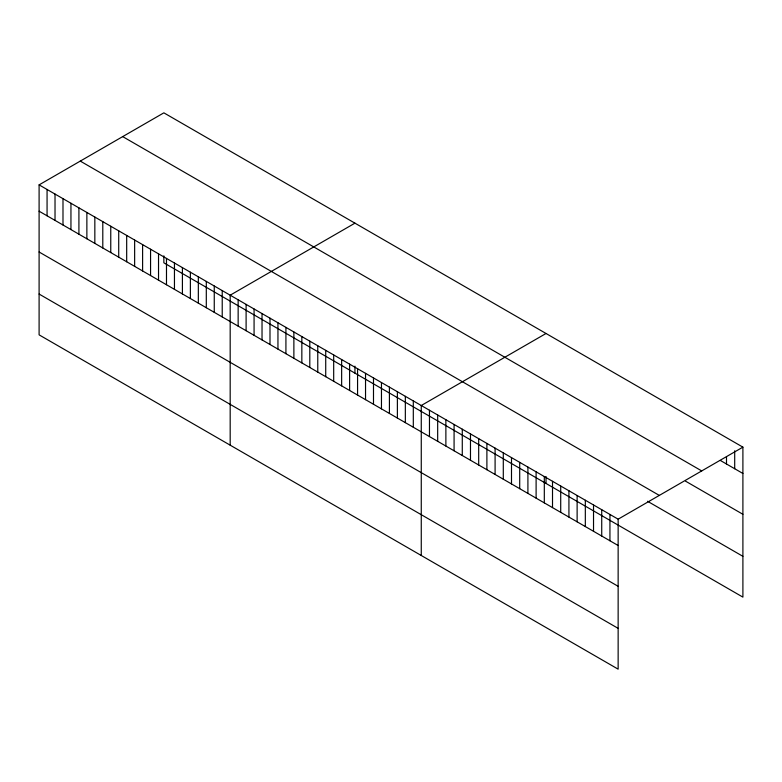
<?xml version="1.0" encoding="UTF-8"?>
<svg xmlns="http://www.w3.org/2000/svg" width="782" height="782" viewBox="0 0 782 782"><rect width="100%" height="100%" fill="white"/><g stroke="black" fill="none" stroke-linecap="round" stroke-linejoin="round"><path stroke-width="1.17" d="M39.1 184.875L618.142 519.18L618.142 669.157L39.1 334.852L39.1 184.875L163.858 112.843L742.9 447.148L742.9 597.125L163.858 262.82L163.858 255.831M354.94 223.163L230.182 295.195L230.182 445.173M546.022 333.484L421.263 405.516L421.263 555.494M618.142 519.18L742.9 447.148M720.339 460.451L742.9 473.472M122.686 136.606L701.728 470.92M685.482 481.125L742.9 514.282M80.272 161.102L659.314 495.407M647.535 501.272L742.9 556.325M39.1 211.199L618.142 545.504M39.1 252L618.142 586.304M39.1 294.052L618.142 628.357M734.699 450.784L734.699 468.741M726.498 456.825L726.498 464M609.94 514.439L609.94 540.763M601.729 509.708L601.729 536.032M593.528 504.967L593.528 531.291M585.327 500.236L585.327 526.56M577.126 495.495L577.126 521.819M568.925 490.764L568.925 517.088M560.714 486.023L560.714 512.347M552.512 481.292L552.512 507.616M546.022 476.473L546.022 483.462M544.311 476.551L544.311 502.875M536.11 471.82L536.11 498.144M527.909 467.079L527.909 493.403M519.707 462.348L519.707 488.672M511.496 457.607L511.496 483.931M503.295 452.876L503.295 479.2M495.094 448.135L495.094 474.459M486.893 443.404L486.893 469.728M478.692 438.663L478.692 464.987M470.481 433.932L470.481 460.256M462.279 429.191L462.279 455.515M454.078 424.46L454.078 450.784M445.877 419.719L445.877 446.043M437.676 414.988L437.676 441.312M429.465 410.247L429.465 436.571M413.307 400.912L413.307 427.246M405.34 396.318L405.34 422.642M397.383 391.723L397.383 418.047M389.416 387.129L389.416 413.453M381.46 382.525L381.46 408.859M373.493 377.931L373.493 404.255M365.536 373.337L365.536 399.661M357.57 368.742L357.57 395.066M354.94 366.152L354.94 373.141M349.613 364.138L349.613 390.472M341.646 359.544L341.646 385.868M333.689 354.95L333.689 381.274M325.723 350.356L325.723 376.68M317.766 345.752L317.766 372.085M309.799 341.157L309.799 367.481M301.842 336.563L301.842 362.887M293.876 331.969L293.876 358.293M285.919 327.365L285.919 353.699M277.952 322.771L277.952 349.095M269.995 318.176L269.995 344.5M262.029 313.582L262.029 339.906M254.072 308.978L254.072 335.312M246.105 304.384L246.105 330.708M238.148 299.789L238.148 326.114M222.225 290.591L222.225 316.925M214.258 285.997L214.258 312.321M206.301 281.403L206.301 307.727M198.335 276.808L198.335 303.133M190.378 272.204L190.378 298.538M182.411 267.61L182.411 293.934M174.454 263.016L174.454 289.34M166.488 258.422L166.488 284.746M158.531 253.818L158.531 280.152M150.564 249.223L150.564 275.547M142.607 244.629L142.607 270.953M134.641 240.035L134.641 266.359M126.684 235.431L126.684 261.765M118.717 230.837L118.717 257.161M110.761 226.242L110.761 252.566M102.794 221.648L102.794 247.972M94.837 217.044L94.837 243.378M86.87 212.45L86.87 238.774M78.914 207.856L78.914 234.18M70.947 203.261L70.947 229.585M62.99 198.657L62.99 224.991M55.023 194.063L55.023 220.387M47.067 189.469L47.067 215.793"/></g></svg>
